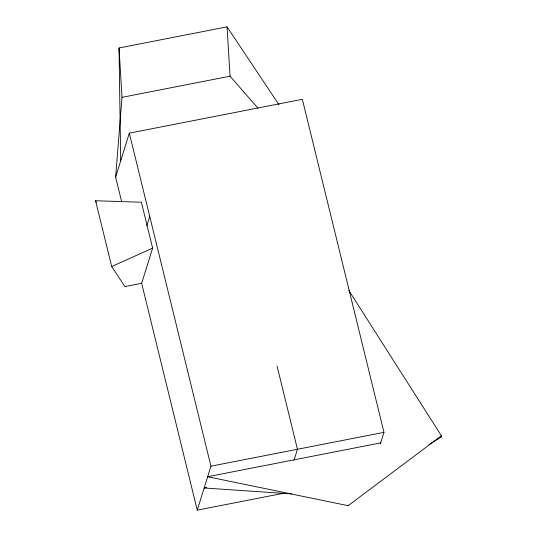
<?xml version="1.0" encoding="UTF-8"?>
<svg xmlns="http://www.w3.org/2000/svg" width="537" height="537" viewBox="0 0 537 537"><rect width="100%" height="100%" fill="white"/><g stroke="black" fill="none" stroke-linecap="round" stroke-linejoin="round"><path stroke-width="0.81" d="M121.617 201.536L115.63 177.109L122.013 97.338L119.013 47.981L227.057 26.85L278.925 104.681M115.63 177.109L129.323 133.149L302.338 99.305L383.962 432.345L380.478 443.535M146.796 225.829L149.729 216.411M152.622 248.114L141.661 283.314L124.94 286.583L111.709 266.54L95.586 200.751L141.372 202.221L152.622 248.114L111.709 266.54M283.348 493.308L197.254 510.15L210.94 466.19L129.323 133.149M294.028 460.256L297.451 449.268L277.045 366.006M428.969 444.589L441.011 437.098L441.414 435.789L348.855 290.483M380.679 442.897L207.658 476.735L348.124 505.686L441.414 435.789M206.604 487.408L204.154 487.985L288.228 493.684M122.013 97.338L230.051 76.2L257.982 108.165M210.94 466.19L383.962 432.345M439.367 437.353L441.011 437.098M289.893 493.792L291.557 493.906M347.869 505.169L348.124 505.686M95.586 200.751L96.264 202.254M141.573 282.965L197.254 510.15M227.057 26.85L230.051 76.2M119.013 47.981L120.724 160.758"/></g></svg>
